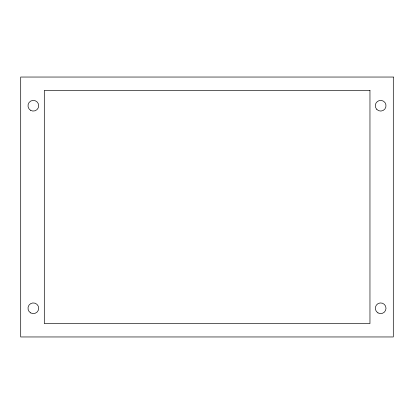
<?xml version="1.0" encoding="UTF-8"?>
<svg xmlns="http://www.w3.org/2000/svg" width="414" height="414" viewBox="0 0 414 414"><rect width="100%" height="100%" fill="white"/><g stroke="black" fill="none" stroke-linecap="round" stroke-linejoin="round"><path stroke-width="0.62" d="M393.3 77.04L20.7 77.04L20.7 336.96L393.3 336.96L393.3 77.04M369.961 90.412L44.303 90.412L44.303 323.588L369.961 323.588L369.961 90.412M377.987 312.906A5.351 5.351 0 0 0 386.014 308.275A5.351 5.351 0 0 0 377.987 303.643A5.351 5.351 0 0 0 377.987 312.906M30.662 312.906A5.351 5.351 0 0 0 38.688 308.275A5.351 5.351 0 0 0 30.662 303.643A5.351 5.351 0 0 0 30.662 312.906M30.662 110.357A5.351 5.351 0 0 0 38.688 105.725A5.351 5.351 0 0 0 30.662 101.094A5.351 5.351 0 0 0 30.662 110.357M376.88 109.508A5.351 5.351 0 0 0 385.827 107.112A5.351 5.351 0 0 0 379.276 100.555A5.351 5.351 0 0 0 376.88 109.508"/></g></svg>
